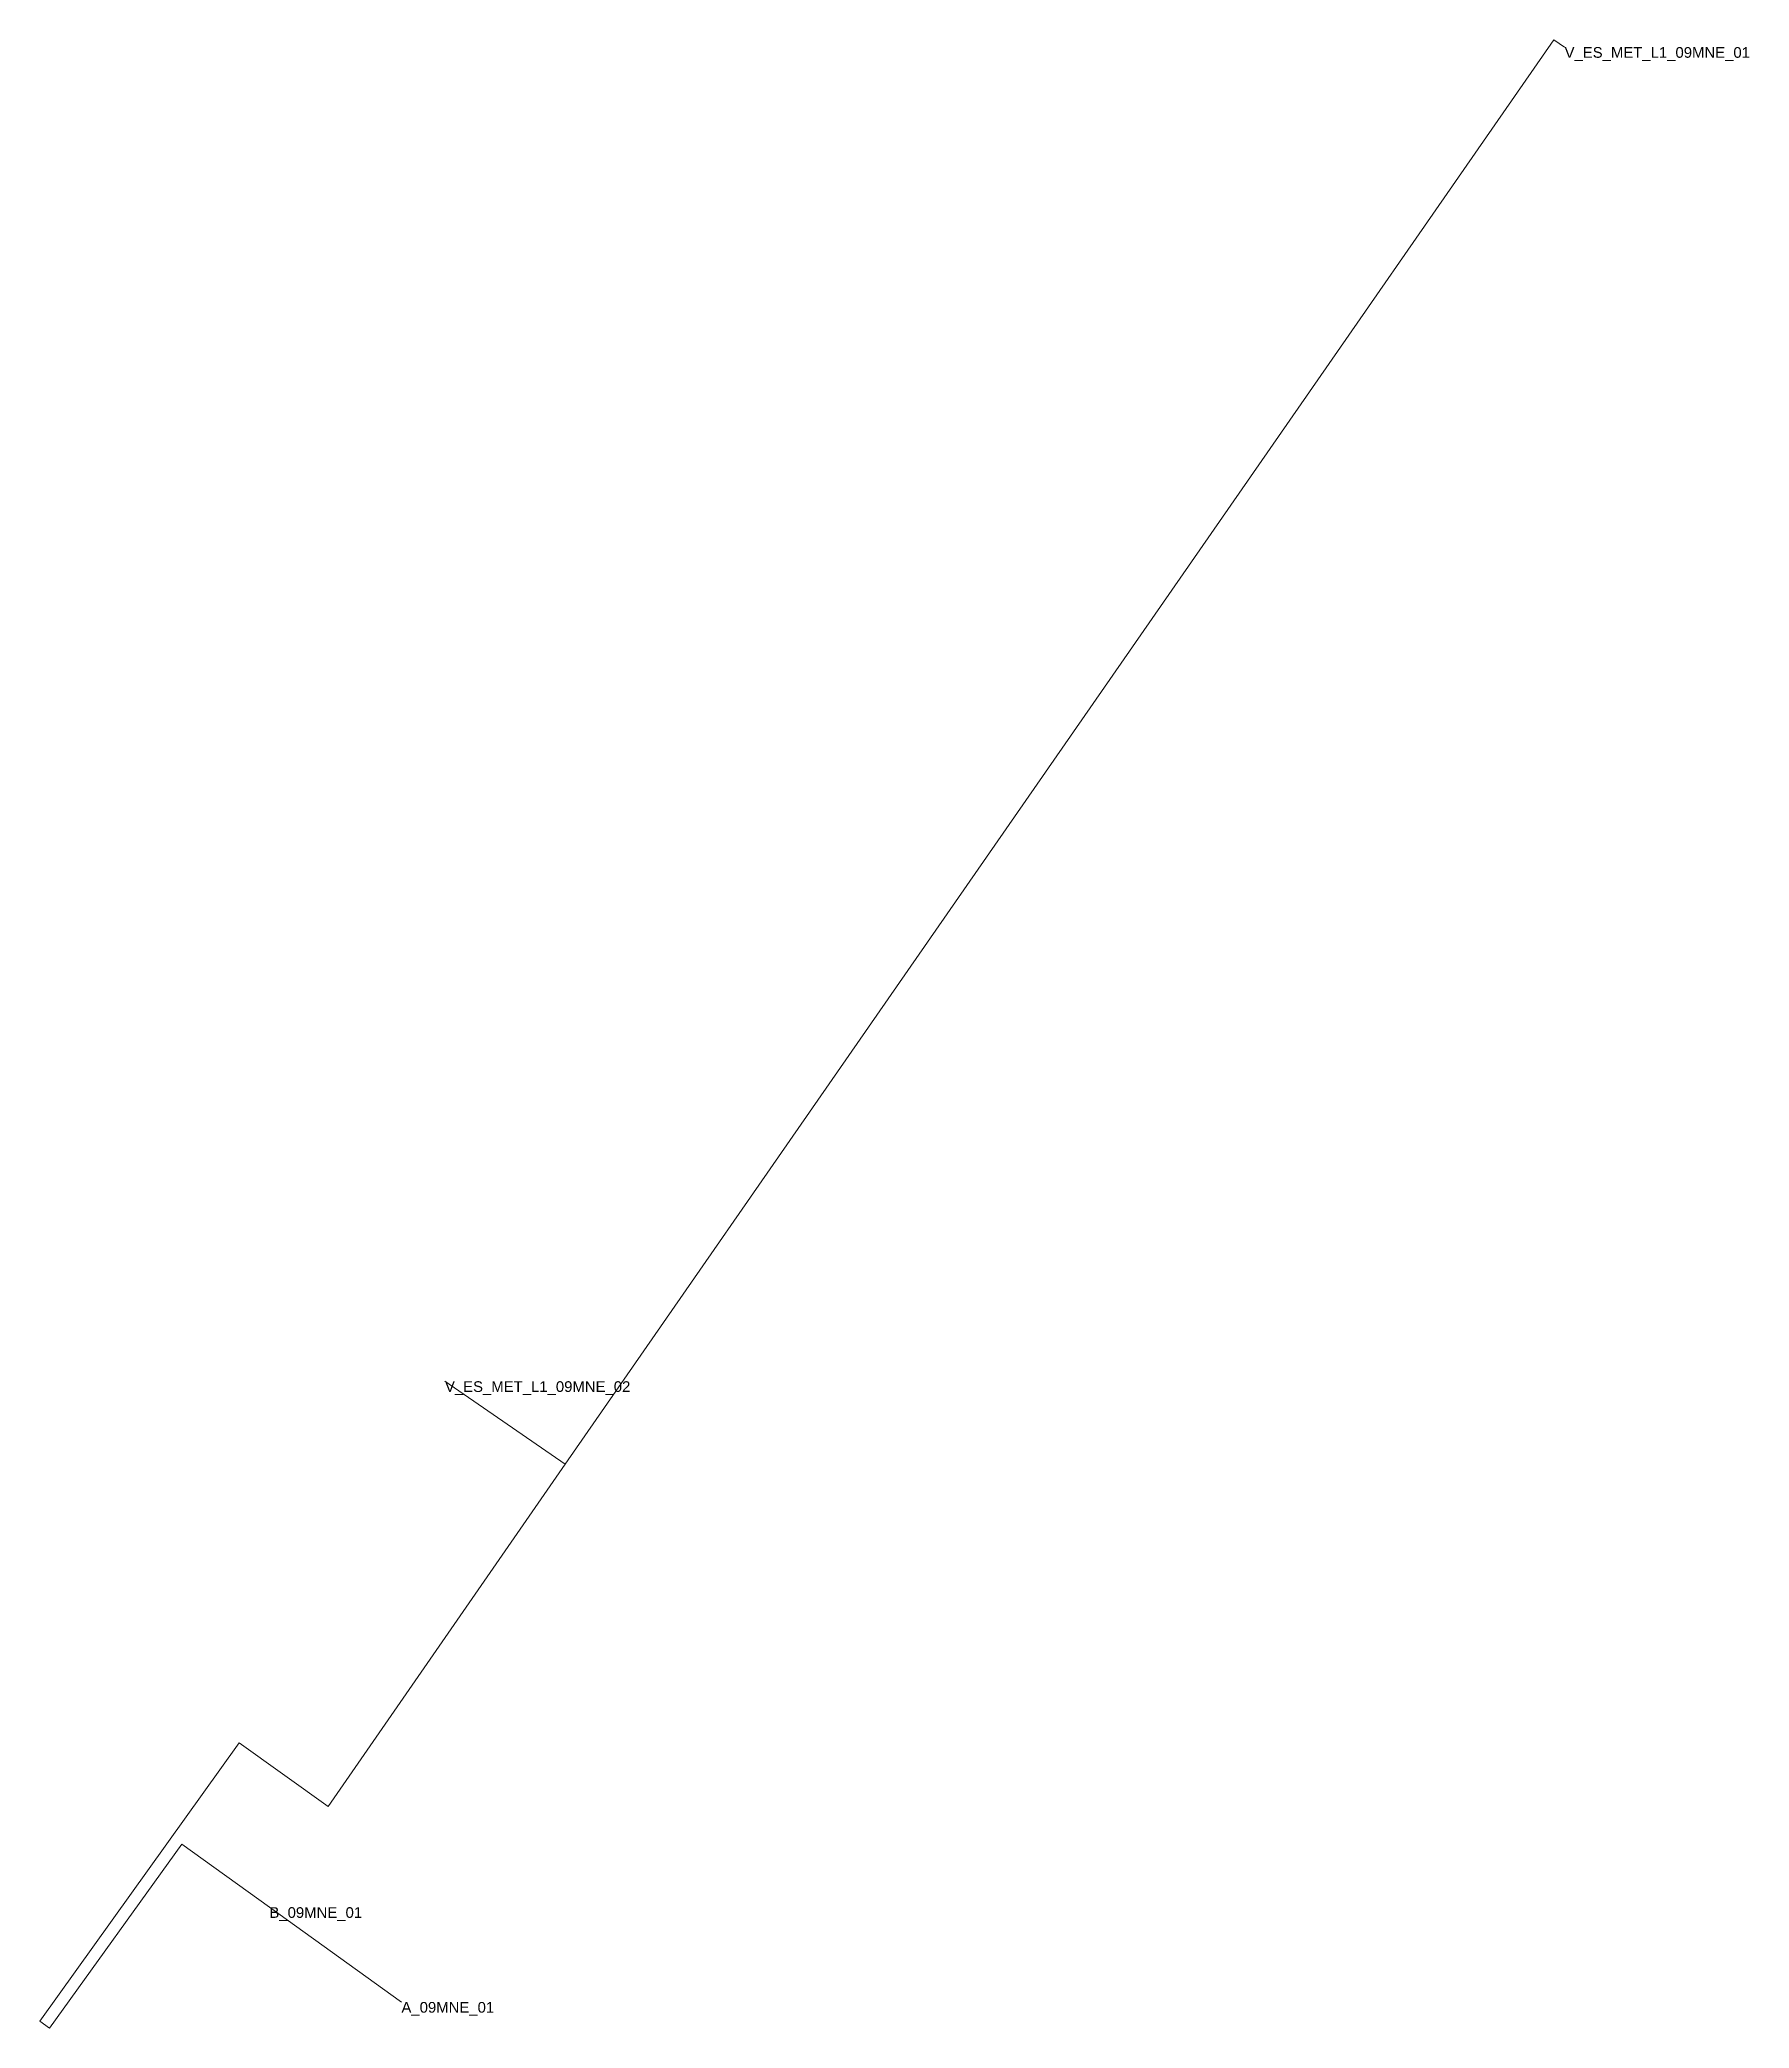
# Model space of a CAD drawing. Header units: metres. Extents: x 427502.6 to 427582.8, y 4580475.5 to 4580568.8.
import ezdxf
from ezdxf.enums import TextEntityAlignment as Align

# ---------------------------------------------------------------- set-up
doc = ezdxf.new("R2010")
doc.units = ezdxf.units.M
doc.header["$MEASUREMENT"] = 0
for name, color, linetype, lineweight, true_color in [('01_A_AccesTren_t', 40, 'Continuous', 0, 0xffd600), ('01_C_AccesExt_t', 251, 'Continuous', 0, 0x646464), ('01_I_Ascensor_l', 251, 'Continuous', 0, 0x646464), ('01_I_BarreraTarifaria_t', 251, 'Continuous', 0, 0x646464), ('01_I_Horitzontal_l', 251, 'Continuous', 0, 0x646464)]:
    doc.layers.add(name, color=color, linetype=linetype, lineweight=lineweight, true_color=true_color)
doc.styles.add('Style-Arial', font='arial.ttf')

msp = doc.modelspace()

# ---------------------------------------------------------------- linework, layer by layer
at = {"layer": '01_I_Ascensor_l'}
msp.add_line((427502.597699, 4580475.8721, -10), (427503.06063, 4580475.539803, -20), dxfattribs=at)
at = {"layer": '01_I_Horitzontal_l'}
for p, q in [((427527.244705, 4580501.99193, -10), (427521.60441, 4580505.881852, -10)), ((427513.369818, 4580481.215947, -20), (427519.563743, 4580476.769885, -20))]:
    msp.add_line(p, q, dxfattribs=at)
at = {"layer": '01_I_Horitzontal_l', "flags": 128}
for points, elevation in [([(427527.244705, 4580501.99193), (427573.622295, 4580568.795057), (427574.123335, 4580568.450841)], -10), ([(427502.597699, 4580475.8721), (427511.954445, 4580488.929961), (427516.127571, 4580485.939664), (427527.244705, 4580501.99193)], -10), ([(427513.369818, 4580481.215947), (427509.255125, 4580484.169516), (427503.06063, 4580475.539803)], -20)]:
    msp.add_lwpolyline(points, dxfattribs=dict(at, elevation=elevation))

# ---------------------------------------------------------------- texts
at = {"layer": '01_A_AccesTren_t', "style": 'Style-Arial'}
for s, p in [('V_ES_MET_L1_09MNE_01', (427574.123335, 4580568.450841, -10)), ('V_ES_MET_L1_09MNE_02', (427521.60441, 4580505.881852, -10))]:
    msp.add_text(s, height=0.5, dxfattribs=at).set_placement(p, align=Align.TOP_LEFT)
at = {"layer": '01_C_AccesExt_t', "style": 'Style-Arial'}
msp.add_text('A_09MNE_01', height=0.5, dxfattribs=at).set_placement((427519.563743, 4580476.769885, -20), align=Align.TOP_LEFT)
at = {"layer": '01_I_BarreraTarifaria_t', "style": 'Style-Arial'}
msp.add_text('B_09MNE_01', height=0.5, dxfattribs=at).set_placement((427513.369818, 4580481.215947, -20), align=Align.TOP_LEFT)

doc.saveas('drawing.dxf')
